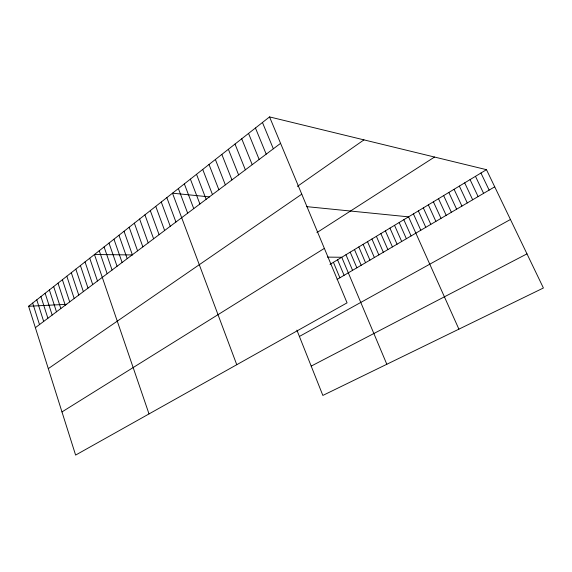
<?xml version="1.0" encoding="UTF-8"?>
<svg xmlns="http://www.w3.org/2000/svg" width="572" height="572" viewBox="0 0 572 572"><rect width="100%" height="100%" fill="white"/><g stroke="black" fill="none" stroke-linecap="round" stroke-linejoin="round"><path stroke-width="0.86" d="M269.555 116.91L347.068 302.853L75.611 455.09L28.6 306.263L269.555 116.91L486.472 169.677L543.4 287.988L322.851 395.431L296.889 330.123M35.371 327.685L280.58 143.35M297.376 186.386L363.956 139.875M48.298 368.633L301.766 194.18M316.917 232.604L434.527 157.043M61.976 411.933L324.36 248.377M329.994 264.393L486.472 169.677M337.115 279.415L494.723 186.822M299.406 336.45L510.438 219.484M311.197 366.109L526.984 253.868M28.6 306.263L66.717 304.311M132.425 254.933L94.459 254.511L149.02 413.921M327.47 257.114L341.756 257.271L386.822 364.264M209.624 196.911L172.494 193.193L236.758 364.714M306.706 206.642L408.544 216.852L458.901 329.15M480.952 173.016L489.132 190.104M475.482 176.333L483.597 193.357M470.062 179.615L478.106 196.582M464.686 182.868L472.665 199.778M459.359 186.093L467.274 202.946M454.075 189.289L461.926 206.092M448.841 192.457L456.628 209.202M443.65 195.595L451.379 212.291M438.502 198.713L446.174 215.344M433.404 201.802L441.012 218.375M428.349 204.862L435.893 221.385M423.33 207.893L430.816 224.367M418.361 210.904L425.79 227.32M413.427 213.892L420.799 230.251M403.832 219.698L411.096 235.957M399.17 222.522L406.37 238.724M394.537 225.325L401.687 241.477M389.947 228.106L397.047 244.208M385.385 230.859L392.435 246.918M380.866 233.598L387.866 249.599M376.383 236.315L383.326 252.266M371.936 239.003L378.828 254.912M367.524 241.677L374.367 257.529M363.141 244.33L369.941 260.131M358.801 246.954L365.544 262.712M354.49 249.564L361.182 265.272M350.207 252.159L356.864 267.818M345.967 254.726L352.567 270.334M337.573 259.802L344.087 275.325M333.426 262.312L339.89 277.785M262.455 122.494L273.337 148.791M255.455 127.999L266.195 154.161M248.541 133.426L259.152 159.452M241.734 138.781L252.209 164.679M235.006 144.058L245.359 169.827M228.378 149.271L238.603 174.903M221.836 154.411L231.932 179.915M215.379 159.488L225.354 184.863M209.009 164.493L218.869 189.74M202.724 169.434L212.462 194.552M196.525 174.31L206.142 199.306M190.397 179.122L199.907 203.997M184.348 183.869L193.751 208.623M178.385 188.56L187.673 213.192M166.845 197.626L175.926 222.022M161.261 202.009L170.249 226.29M155.756 206.342L164.636 230.509M150.307 210.625L159.095 234.677M144.923 214.85L153.618 238.789M139.611 219.026L148.205 242.857M134.356 223.159L142.864 246.875M129.165 227.234L137.58 250.851M124.031 231.267L132.361 254.769M118.962 235.256L127.206 258.651M113.95 239.196L122.101 262.484M108.995 243.086L117.067 266.273M104.09 246.94L112.083 270.02M99.249 250.743L107.157 273.716M89.725 258.229L97.476 281.002M85.042 261.912L92.714 284.577M80.409 265.551L88.009 288.116M75.833 269.147L83.355 291.613M71.3 272.708L78.75 295.073M66.824 276.226L74.196 298.498M62.391 279.708L69.691 301.88M58.008 283.154L65.237 305.233M53.668 286.558L60.832 308.544M49.378 289.933L56.478 311.819M45.138 293.264L52.166 315.065M40.934 296.568L47.898 318.268M36.78 299.835L43.679 321.443M32.668 303.067L39.504 324.581"/></g></svg>
